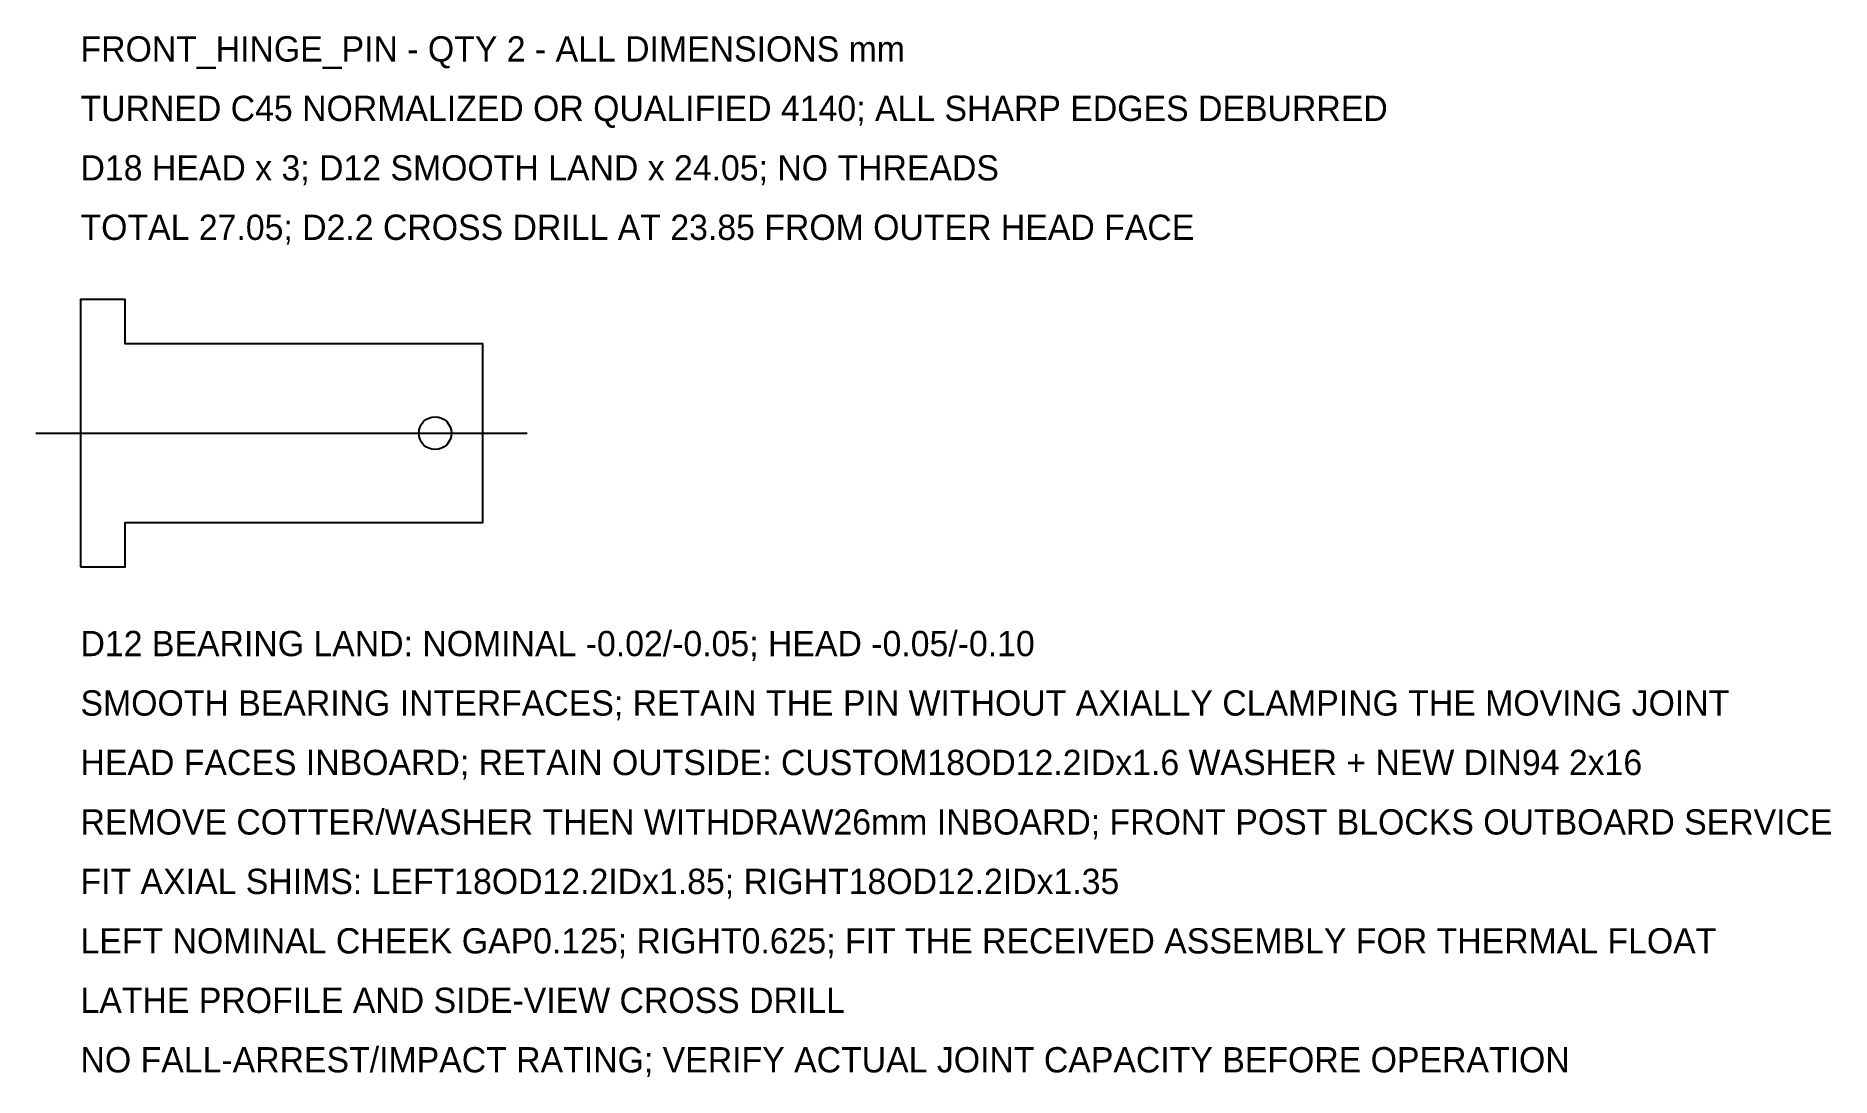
# Model space of a CAD drawing. Header units: millimetres. Extents: x -3 to 118, y -43 to 27.
import ezdxf

# ---------------------------------------------------------------- set-up
doc = ezdxf.new("R2010")
doc.units = ezdxf.units.MM
for name, color, linetype in [('CROSS_DRILL', 1, 'Continuous'), ('NOTES', 7, 'Continuous'), ('REFERENCE', 8, 'Continuous'), ('TURNED_PROFILE', 7, 'Continuous')]:
    doc.layers.add(name, color=color, linetype=linetype)

msp = doc.modelspace()

# ---------------------------------------------------------------- linework, layer by layer
at = {"layer": 'CROSS_DRILL'}
msp.add_circle((23.85, 0), 1.1, dxfattribs=at)
at = {"layer": 'REFERENCE'}
msp.add_line((-3, 0), (30.05, 0), dxfattribs=at)
at = {"layer": 'TURNED_PROFILE'}
msp.add_lwpolyline([(0, -9), (3, -9), (3, -6), (27.05, -6), (27.05, 6), (3, 6), (3, 9), (0, 9)], close=True, dxfattribs=at)

# ---------------------------------------------------------------- texts
at = {"layer": 'NOTES'}
for s, p in [('FRONT_HINGE_PIN - QTY 2 - ALL DIMENSIONS mm', (0, 25)), ('TURNED C45 NORMALIZED OR QUALIFIED 4140; ALL SHARP EDGES DEBURRED', (0, 21)), ('D18 HEAD x 3; D12 SMOOTH LAND x 24.05; NO THREADS', (0, 17)), ('TOTAL 27.05; D2.2 CROSS DRILL AT 23.85 FROM OUTER HEAD FACE', (0, 13)), ('D12 BEARING LAND: NOMINAL -0.02/-0.05; HEAD -0.05/-0.10', (0, -15)), ('SMOOTH BEARING INTERFACES; RETAIN THE PIN WITHOUT AXIALLY CLAMPING THE MOVING JOINT', (0, -19)), ('HEAD FACES INBOARD; RETAIN OUTSIDE: CUSTOM18OD12.2IDx1.6 WASHER + NEW DIN94 2x16', (0, -23)), ('REMOVE COTTER/WASHER THEN WITHDRAW26mm INBOARD; FRONT POST BLOCKS OUTBOARD SERVICE', (0, -27)), ('FIT AXIAL SHIMS: LEFT18OD12.2IDx1.85; RIGHT18OD12.2IDx1.35', (0, -31)), ('LEFT NOMINAL CHEEK GAP0.125; RIGHT0.625; FIT THE RECEIVED ASSEMBLY FOR THERMAL FLOAT', (0, -35)), ('LATHE PROFILE AND SIDE-VIEW CROSS DRILL', (0, -39)), ('NO FALL-ARREST/IMPACT RATING; VERIFY ACTUAL JOINT CAPACITY BEFORE OPERATION', (0, -43))]:
    msp.add_text(s, height=1.7, dxfattribs=at).set_placement(p)

doc.saveas('drawing.dxf')
